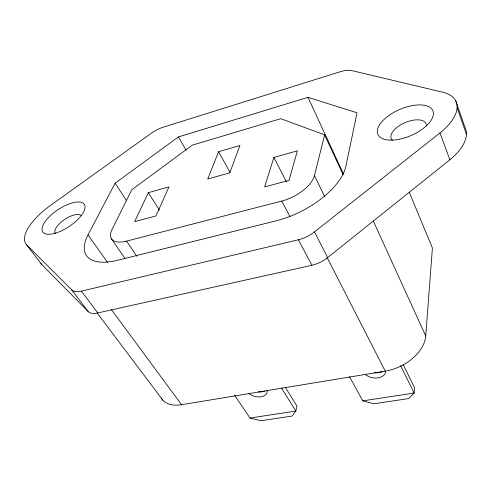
<?xml version="1.0" encoding="UTF-8"?>
<svg xmlns="http://www.w3.org/2000/svg" width="491" height="491" viewBox="0 0 491 491"><rect width="100%" height="100%" fill="white"/><g stroke="black" fill="none" stroke-linecap="round" stroke-linejoin="round"><path stroke-width="0.74" d="M161.281 398.06A35.309 20.849 -35.6 0 0 181.553 404.707L385.263 371.159A38.691 25.581 -25.4 0 0 425.722 335.979L432.399 248.023L409.273 192.269M126.568 241.112L281.791 201.065A30.166 14.699 -27.6 0 0 314.436 175.612L324.619 134.829L280.735 118.693L192.269 145.164L131.76 189.772L112.009 229.53A27.981 12.514 -32.4 0 0 126.568 241.112L136.909 256.32M273.898 157.415L264.612 186.905L289.003 180.387L297.393 150.817L273.898 157.415L286.357 181.688M218.587 151.725L207.736 179L229.813 172.838L239.933 145.496L218.587 151.725L230.058 172.359M148.343 192.675L134.663 221.644L155.96 215.954L168.959 186.881L148.343 192.675L159.379 210.087M88.006 234.888L115.115 183.204L178.393 136.94L307.98 97.328L357.031 112.795L345.946 166.044A63.486 30.921 -27.6 0 1 276.151 220.827L117.539 260.291A58.871 26.33 -32.4 0 1 88.006 234.888L107.541 262.415M40.974 263.507A44.613 19.045 -33.8 0 0 41.858 264.637L88.061 311.429A20.389 9.881 -35 0 0 97.801 312.939L311.914 265.269A22.439 12.465 -27.5 0 0 327.638 257.603L449.897 159.759A53.341 26.68 -22.9 0 0 464.971 127.304L455.722 100.802M26.6 244.825L71.649 289.85A20.8 9.575 -34.7 0 0 81.396 291.138L298.418 239.768A22.942 12.134 -27.7 0 0 314.479 231.875L439.967 132.969A54.464 25.894 -23.3 0 0 443.127 92.302L351.783 70.594A18.781 7.881 -25.4 0 0 340.386 71.692L162.785 127.335A16.952 6.641 -30.4 0 0 151.498 133.11L49.787 205.956A45.405 18.363 -33.6 0 0 26.6 244.825L41.858 264.637M234.569 395.206L250.017 418.031L295.87 411.053L296.92 405.977L285.357 387.338M349.5 376.665L362.812 400.859L414.122 393.052L414.564 387.786L403.166 364.567M250.017 418.031L260.844 420.75L291.985 416.073L295.87 411.053L281.411 387.902M362.812 400.859L373.903 403.786L408.727 398.557L414.122 393.052L400.619 365.721M71.649 289.85L88.061 311.429M97.114 312.902L162.914 400.269M81.396 291.138L97.801 312.939M111.297 309.44L181.553 404.707M111.469 238.902L124.929 258.358M115.115 183.204L126.433 200.438M178.393 136.94L186.089 150.172M298.418 239.768L311.914 265.269M281.791 201.065L289.966 216.617M314.479 231.875L327.638 257.603M327.049 257.413L385.263 371.159M314.436 175.612L324.827 196.922M307.98 97.328L343.571 174.219M324.619 134.829L342.988 174.458M373.27 220.956L425.722 335.979M439.967 132.969L449.897 159.759M457.121 107.652L466.45 134.331M264.667 391.118A10.796 6.911 14.3 0 1 258.364 391.836M267.073 390.093A10.851 6.905 14.3 0 1 261.445 396.734A10.851 6.905 14.3 0 1 248.968 393.561M385.736 371.202A11.575 7.696 8.3 0 1 378.058 377.837A11.575 7.696 8.3 0 1 365.31 374.4M382.593 371.362A11.508 7.696 8.3 0 1 374.412 372.712M392.493 140.223A18.91 9.139 -23.2 0 1 405.247 122.547A18.91 9.139 -23.2 0 1 426.317 126.027M55.262 233.55A15.786 6.5 -33.7 0 1 63.904 219.937A15.786 6.5 -33.7 0 1 80.966 215.408M390.118 140.125A29.926 14.214 -23.3 0 0 433.363 114.305A29.926 14.214 -23.3 0 0 392.548 113.114A29.926 14.214 -23.3 0 0 390.118 140.125M55.342 233.194A24.955 10.09 -33.6 0 0 84.863 205.533A24.955 10.09 -33.6 0 0 50.37 215.696A24.955 10.09 -33.6 0 0 55.342 233.194"/></g></svg>
